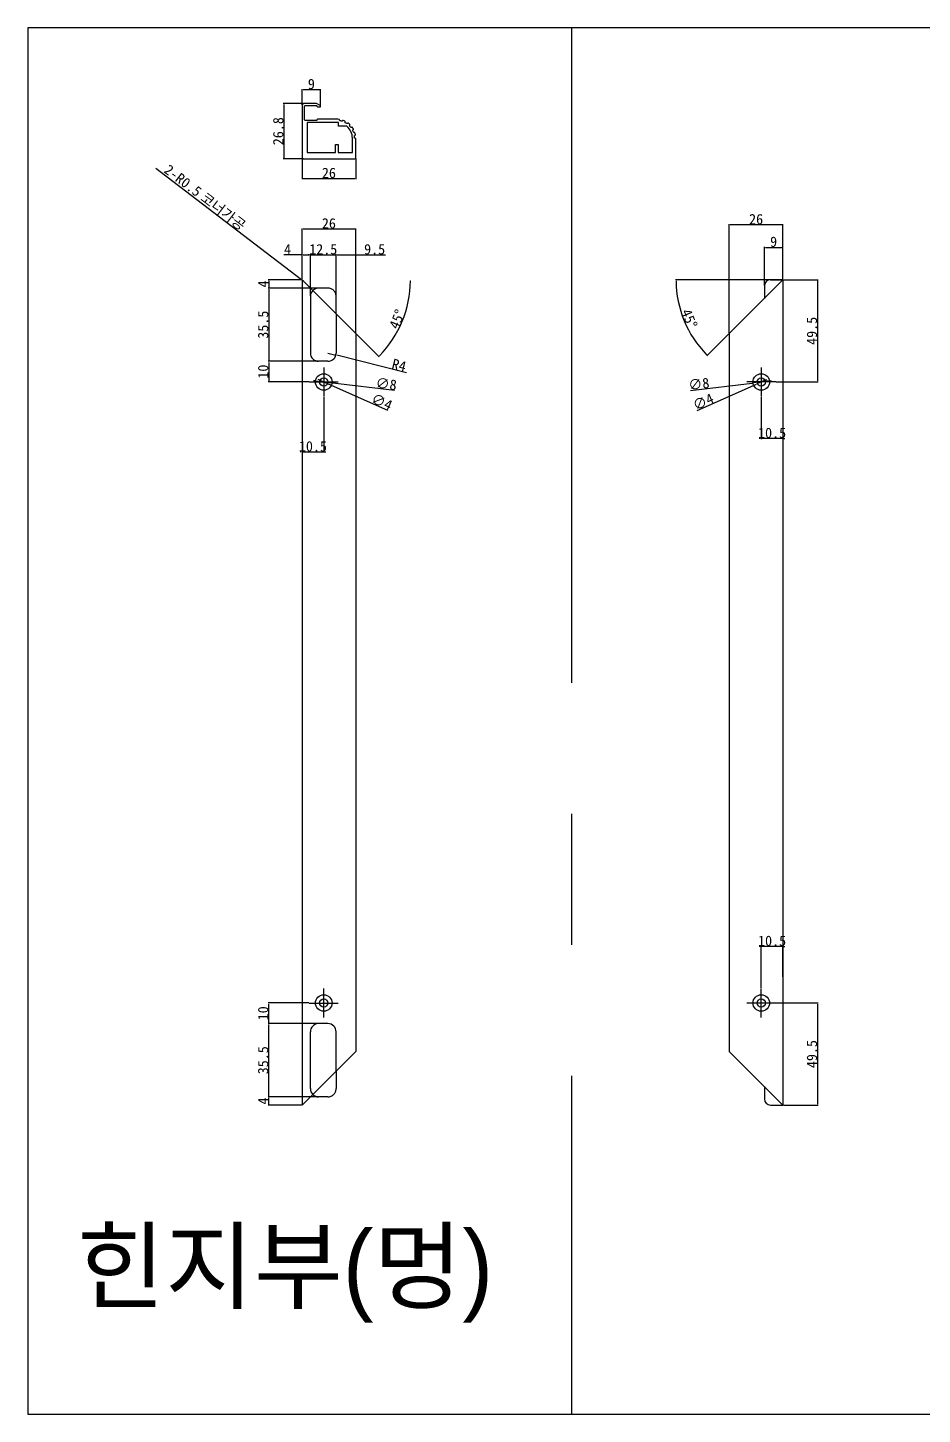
# Model space of a CAD drawing. Header units: millimetres. Extents: x -44117 to 256353, y -2095463 to 65325.
# Drawn here: x 79966 to 80400, y 9076 to 9748 of the extents above; entities that cross this region are included whole.
import ezdxf

# ---------------------------------------------------------------- set-up
doc = ezdxf.new("R2010")
doc.units = ezdxf.units.MM
doc.header["$LTSCALE"] = 10
doc.linetypes.add('CENTER', pattern=[50.8, 31.75, -6.35, 6.35, -6.35])
doc.linetypes.add('HIDDEN', pattern=[9.525, 6.35, -3.175])
doc.layers.add('cen', color=1, linetype='CENTER')
doc.layers.add('hid', color=8, linetype='HIDDEN')
doc.dimstyles.new('hi01 a4 - 1scale', dxfattribs={"dimtxt": 5, "dimasz": 0.5, "dimexe": 0.3, "dimexo": 0.3, "dimgap": 0.2, "dimtad": 1, "dimdec": 1, "dimdsep": 46, "dimtxsty": 'Standard', "dimcen": 1, "dimclrd": 251, "dimclre": 251, "dimclrt": 3, "dimadec": 1, "dimazin": 2, "dimtfac": 1, "dimtdec": 1, "dimtix": 1, "dimtmove": 1, "dimatfit": 3, "dimfxl": 0, "dimarcsym": 0})

# ---------------------------------------------------------------- blocks, each defined once
blk = doc.blocks.new('*D7229')
at = {"color": 251, "lineweight": -2}
for p, q in [((80099.18, 9625.64), (80099.18, 9650.27)), ((80099.68, 9649.97), (80124.68, 9649.97)), ((80125.18, 9599.64), (80125.18, 9650.27))]:
    blk.add_line(p, q, dxfattribs=at)
at = {"color": 251}
for points in [[(80099.68, 9650.05), (80099.68, 9649.88), (80099.18, 9649.97)], [(80124.68, 9649.88), (80124.68, 9650.05), (80125.18, 9649.97)]]:
    blk.add_solid(points, dxfattribs=at)
at = {"layer": 'Defpoints', "color": 0}
for p in [(80125.18, 9649.97), (80099.18, 9625.34), (80125.18, 9599.34)]:
    blk.add_point(p, dxfattribs=at)
at = {"color": 3, "insert": (80112.18, 9652.67), "char_height": 5, "attachment_point": 5}
blk.add_mtext('26', dxfattribs=at)
blk = doc.blocks.new('*D7230')
at = {"color": 251, "lineweight": -2}
for p, q in [((80098.88, 9625.34), (80082.71, 9625.34)), ((80083.01, 9624.84), (80083.01, 9621.84)), ((80106.88, 9621.34), (80082.71, 9621.34))]:
    blk.add_line(p, q, dxfattribs=at)
at = {"color": 251}
for points in [[(80083.09, 9624.84), (80082.92, 9624.84), (80083.01, 9625.34)], [(80082.92, 9621.84), (80083.09, 9621.84), (80083.01, 9621.34)]]:
    blk.add_solid(points, dxfattribs=at)
at = {"layer": 'Defpoints', "color": 0}
for p in [(80099.18, 9625.34), (80083.01, 9621.34), (80107.18, 9621.34)]:
    blk.add_point(p, dxfattribs=at)
at = {"color": 3, "insert": (80080.31, 9623.34), "char_height": 5, "attachment_point": 5, "rotation": 90}
blk.add_mtext('4', dxfattribs=at)
blk = doc.blocks.new('*D7231')
at = {"color": 251, "lineweight": -2}
for p, q in [((80098.88, 9621.34), (80082.71, 9621.34)), ((80083.01, 9620.84), (80083.01, 9586.34)), ((80106.88, 9585.84), (80082.71, 9585.84))]:
    blk.add_line(p, q, dxfattribs=at)
at = {"color": 251}
for points in [[(80083.09, 9620.84), (80082.92, 9620.84), (80083.01, 9621.34)], [(80082.92, 9586.34), (80083.09, 9586.34), (80083.01, 9585.84)]]:
    blk.add_solid(points, dxfattribs=at)
at = {"layer": 'Defpoints', "color": 0}
for p in [(80099.18, 9621.34), (80083.01, 9585.84), (80107.18, 9585.84)]:
    blk.add_point(p, dxfattribs=at)
at = {"color": 3, "insert": (80080.31, 9603.59), "char_height": 5, "attachment_point": 5, "rotation": 90}
blk.add_mtext('35.5', dxfattribs=at)
blk = doc.blocks.new('*D7232')
at = {"color": 251, "lineweight": -2}
for p, q in [((80098.88, 9585.84), (80082.71, 9585.84)), ((80083.01, 9585.34), (80083.01, 9576.34)), ((80102.38, 9575.84), (80082.71, 9575.84))]:
    blk.add_line(p, q, dxfattribs=at)
at = {"color": 251}
for points in [[(80083.09, 9585.34), (80082.92, 9585.34), (80083.01, 9585.84)], [(80082.92, 9576.34), (80083.09, 9576.34), (80083.01, 9575.84)]]:
    blk.add_solid(points, dxfattribs=at)
at = {"layer": 'Defpoints', "color": 0}
for p in [(80099.18, 9585.84), (80083.01, 9575.84), (80102.68, 9575.84)]:
    blk.add_point(p, dxfattribs=at)
at = {"color": 3, "insert": (80080.31, 9580.84), "char_height": 5, "attachment_point": 5, "rotation": 90}
blk.add_mtext('10', dxfattribs=at)
blk = doc.blocks.new('*D7233')
at = {"color": 251, "lineweight": -2}
blk.add_line((80125.39, 9599.13), (80136.56, 9587.96), dxfattribs=at)
blk.add_arc((80099.18, 9625.34), 52.56, 315.54502, 359.45498, dxfattribs=at)
at = {"color": 251}
for points in [[(80151.82, 9624.84), (80151.66, 9624.84), (80151.74, 9625.34)], [(80136.64, 9588.58), (80136.76, 9588.47), (80136.35, 9588.17)]]:
    blk.add_solid(points, dxfattribs=at)
at = {"layer": 'Defpoints', "color": 0}
for p in [(80099.18, 9625.34), (80099.18, 9625.34), (80167.64, 9625.34), (80125.18, 9599.34), (80144.7, 9599.05)]:
    blk.add_point(p, dxfattribs=at)
at = {"color": 3, "insert": (80145.25, 9606.25), "char_height": 5, "attachment_point": 5, "rotation": 67.5}
blk.add_mtext('45%%d', dxfattribs=at)
blk = doc.blocks.new('*D7234')
at = {"color": 251, "lineweight": -2}
for p, q in [((80106.88, 9229.34), (80082.71, 9229.34)), ((80083.01, 9225.84), (80083.01, 9228.84)), ((80098.88, 9225.34), (80082.71, 9225.34))]:
    blk.add_line(p, q, dxfattribs=at)
at = {"color": 251}
for points in [[(80083.09, 9228.84), (80082.92, 9228.84), (80083.01, 9229.34)], [(80082.92, 9225.84), (80083.09, 9225.84), (80083.01, 9225.34)]]:
    blk.add_solid(points, dxfattribs=at)
at = {"layer": 'Defpoints', "color": 0}
for p in [(80083.01, 9229.34), (80107.18, 9229.34), (80099.18, 9225.34)]:
    blk.add_point(p, dxfattribs=at)
at = {"color": 3, "insert": (80080.31, 9227.34), "char_height": 5, "attachment_point": 5, "rotation": 90}
blk.add_mtext('4', dxfattribs=at)
blk = doc.blocks.new('*D7235')
at = {"color": 251, "lineweight": -2}
for p, q in [((80106.88, 9264.84), (80082.71, 9264.84)), ((80083.01, 9229.84), (80083.01, 9264.34)), ((80098.88, 9229.34), (80082.71, 9229.34))]:
    blk.add_line(p, q, dxfattribs=at)
at = {"color": 251}
for points in [[(80083.09, 9264.34), (80082.92, 9264.34), (80083.01, 9264.84)], [(80082.92, 9229.84), (80083.09, 9229.84), (80083.01, 9229.34)]]:
    blk.add_solid(points, dxfattribs=at)
at = {"layer": 'Defpoints', "color": 0}
for p in [(80083.01, 9264.84), (80107.18, 9264.84), (80099.18, 9229.34)]:
    blk.add_point(p, dxfattribs=at)
at = {"color": 3, "insert": (80080.31, 9247.09), "char_height": 5, "attachment_point": 5, "rotation": 90}
blk.add_mtext('35.5', dxfattribs=at)
blk = doc.blocks.new('*D7236')
at = {"color": 251, "lineweight": -2}
for p, q in [((80102.38, 9274.84), (80082.71, 9274.84)), ((80083.01, 9265.34), (80083.01, 9274.34)), ((80098.88, 9264.84), (80082.71, 9264.84))]:
    blk.add_line(p, q, dxfattribs=at)
at = {"color": 251}
for points in [[(80083.09, 9274.34), (80082.92, 9274.34), (80083.01, 9274.84)], [(80082.92, 9265.34), (80083.09, 9265.34), (80083.01, 9264.84)]]:
    blk.add_solid(points, dxfattribs=at)
at = {"layer": 'Defpoints', "color": 0}
for p in [(80083.01, 9274.84), (80102.68, 9274.84), (80099.18, 9264.84)]:
    blk.add_point(p, dxfattribs=at)
at = {"color": 3, "insert": (80080.31, 9269.84), "char_height": 5, "attachment_point": 5, "rotation": 90}
blk.add_mtext('10', dxfattribs=at)
blk = doc.blocks.new('*D7237')
at = {"color": 251, "lineweight": -2}
for p, q in [((80105.21, 9576.38), (80104.72, 9576.44)), ((80105.71, 9576.32), (80113.65, 9575.35)), ((80143.96, 9571.66), (80114.15, 9575.29))]:
    blk.add_line(p, q, dxfattribs=at)
at = {"color": 251}
for points in [[(80105.2, 9576.3), (80105.22, 9576.46), (80105.71, 9576.32)], [(80114.16, 9575.37), (80114.14, 9575.21), (80113.65, 9575.35)]]:
    blk.add_solid(points, dxfattribs=at)
at = {"layer": 'Defpoints', "color": 0}
for p in [(80105.71, 9576.32), (80113.65, 9575.35)]:
    blk.add_point(p, dxfattribs=at)
at = {"color": 3, "insert": (80139.96, 9574.86), "char_height": 5, "attachment_point": 5, "rotation": 353.04739}
blk.add_mtext('∅8', dxfattribs=at)
blk = doc.blocks.new('*D7238')
at = {"color": 251, "lineweight": -2}
for p, q in [((80107.4, 9576.86), (80106.94, 9577.06)), ((80107.85, 9576.65), (80111.5, 9575.02)), ((80140.73, 9561.98), (80111.96, 9574.82))]:
    blk.add_line(p, q, dxfattribs=at)
at = {"color": 251}
for points in [[(80107.36, 9576.78), (80107.43, 9576.93), (80107.85, 9576.65)], [(80112, 9574.89), (80111.93, 9574.74), (80111.5, 9575.02)]]:
    blk.add_solid(points, dxfattribs=at)
at = {"layer": 'Defpoints', "color": 0}
for p in [(80107.85, 9576.65), (80111.5, 9575.02)]:
    blk.add_point(p, dxfattribs=at)
at = {"color": 3, "insert": (80137.84, 9566.23), "char_height": 5, "attachment_point": 5, "rotation": 335.95706}
blk.add_mtext('∅4', dxfattribs=at)
blk = doc.blocks.new('*D7239')
at = {"color": 251, "lineweight": -2}
for p, q in [((80099.18, 9637.42), (80090.28, 9637.42)), ((80099.18, 9625.64), (80099.18, 9637.72)), ((80099.68, 9637.42), (80102.68, 9637.42)), ((80103.18, 9617.64), (80103.18, 9637.72))]:
    blk.add_line(p, q, dxfattribs=at)
at = {"color": 251}
for points in [[(80099.68, 9637.5), (80099.68, 9637.34), (80099.18, 9637.42)], [(80102.68, 9637.34), (80102.68, 9637.5), (80103.18, 9637.42)]]:
    blk.add_solid(points, dxfattribs=at)
at = {"layer": 'Defpoints', "color": 0}
for p in [(80103.18, 9637.42), (80099.18, 9625.34), (80103.18, 9617.34)]:
    blk.add_point(p, dxfattribs=at)
at = {"color": 3, "insert": (80092.14, 9640.12), "char_height": 5, "attachment_point": 5}
blk.add_mtext('4', dxfattribs=at)
blk = doc.blocks.new('*D7240')
at = {"color": 251, "lineweight": -2}
for p, q in [((80102.68, 9637.42), (80102.18, 9637.42)), ((80103.18, 9617.64), (80103.18, 9637.72)), ((80103.18, 9637.42), (80115.68, 9637.42)), ((80115.68, 9617.64), (80115.68, 9637.72)), ((80116.18, 9637.42), (80116.68, 9637.42))]:
    blk.add_line(p, q, dxfattribs=at)
at = {"color": 251}
for points in [[(80102.68, 9637.34), (80102.68, 9637.5), (80103.18, 9637.42)], [(80116.18, 9637.5), (80116.18, 9637.34), (80115.68, 9637.42)]]:
    blk.add_solid(points, dxfattribs=at)
at = {"layer": 'Defpoints', "color": 0}
for p in [(80115.68, 9637.42), (80103.18, 9617.34), (80115.68, 9617.34)]:
    blk.add_point(p, dxfattribs=at)
at = {"color": 3, "insert": (80109.43, 9640.12), "char_height": 5, "attachment_point": 5}
blk.add_mtext('12.5', dxfattribs=at)
blk = doc.blocks.new('*D7241')
at = {"color": 251, "lineweight": -2}
for p, q in [((80115.68, 9617.64), (80115.68, 9637.72)), ((80116.18, 9637.42), (80124.68, 9637.42)), ((80125.18, 9617.64), (80125.18, 9637.72)), ((80125.18, 9637.42), (80139.54, 9637.42))]:
    blk.add_line(p, q, dxfattribs=at)
at = {"color": 251}
for points in [[(80116.18, 9637.5), (80116.18, 9637.34), (80115.68, 9637.42)], [(80124.68, 9637.34), (80124.68, 9637.5), (80125.18, 9637.42)]]:
    blk.add_solid(points, dxfattribs=at)
at = {"layer": 'Defpoints', "color": 0}
for p in [(80125.18, 9637.42), (80115.68, 9617.34), (80125.18, 9617.34)]:
    blk.add_point(p, dxfattribs=at)
at = {"color": 3, "insert": (80134.34, 9640.12), "char_height": 5, "attachment_point": 5}
blk.add_mtext('9.5', dxfattribs=at)
blk = doc.blocks.new('*D7242')
at = {"color": 251, "lineweight": -2}
for p, q in [((80111.68, 9589.84), (80115.56, 9588.86)), ((80149.78, 9580.29), (80116.04, 9588.74))]:
    blk.add_line(p, q, dxfattribs=at)
at = {"color": 251}
blk.add_solid([(80116.06, 9588.82), (80116.02, 9588.66), (80115.56, 9588.86)], dxfattribs=at)
at = {"layer": 'Defpoints', "color": 0}
for p in [(80111.68, 9589.84), (80115.56, 9588.86)]:
    blk.add_point(p, dxfattribs=at)
at = {"color": 3, "insert": (80146.2, 9583.97), "char_height": 5, "attachment_point": 5, "rotation": 345.93356}
blk.add_mtext('R4', dxfattribs=at)
blk = doc.blocks.new('*D7243')
at = {"color": 251, "lineweight": -2}
for p, q in [((80099.18, 9710.07), (80099.18, 9717.8)), ((80099.68, 9717.5), (80107.68, 9717.5)), ((80108.18, 9709.77), (80108.18, 9717.8))]:
    blk.add_line(p, q, dxfattribs=at)
at = {"color": 251}
for points in [[(80099.68, 9717.58), (80099.68, 9717.42), (80099.18, 9717.5)], [(80107.68, 9717.42), (80107.68, 9717.58), (80108.18, 9717.5)]]:
    blk.add_solid(points, dxfattribs=at)
at = {"layer": 'Defpoints', "color": 0}
for p in [(80108.18, 9717.5), (80099.18, 9709.77), (80108.18, 9709.47)]:
    blk.add_point(p, dxfattribs=at)
at = {"color": 3, "insert": (80103.68, 9720.2), "char_height": 5, "attachment_point": 5}
blk.add_mtext('9', dxfattribs=at)
blk = doc.blocks.new('*D7244')
at = {"color": 251, "lineweight": -2}
for p, q in [((80099.88, 9710.77), (80090.02, 9710.77)), ((80090.32, 9710.27), (80090.32, 9684.47)), ((80099.88, 9683.97), (80090.02, 9683.97))]:
    blk.add_line(p, q, dxfattribs=at)
at = {"color": 251}
for points in [[(80090.4, 9710.27), (80090.23, 9710.27), (80090.32, 9710.77)], [(80090.23, 9684.47), (80090.4, 9684.47), (80090.32, 9683.97)]]:
    blk.add_solid(points, dxfattribs=at)
at = {"layer": 'Defpoints', "color": 0}
for p in [(80100.18, 9710.77), (80090.32, 9683.97), (80100.18, 9683.97)]:
    blk.add_point(p, dxfattribs=at)
at = {"color": 3, "insert": (80087.62, 9697.37), "char_height": 5, "attachment_point": 5, "rotation": 90}
blk.add_mtext('26.8', dxfattribs=at)
blk = doc.blocks.new('*D7245')
at = {"color": 251, "lineweight": -2}
for p, q in [((80099.18, 9684.17), (80099.18, 9674.12)), ((80125.18, 9684.17), (80125.18, 9674.12)), ((80099.68, 9674.42), (80124.68, 9674.42))]:
    blk.add_line(p, q, dxfattribs=at)
at = {"color": 251}
for points in [[(80099.68, 9674.5), (80099.68, 9674.34), (80099.18, 9674.42)], [(80124.68, 9674.34), (80124.68, 9674.5), (80125.18, 9674.42)]]:
    blk.add_solid(points, dxfattribs=at)
at = {"layer": 'Defpoints', "color": 0}
for p in [(80099.18, 9684.47), (80125.18, 9684.47), (80125.18, 9674.42)]:
    blk.add_point(p, dxfattribs=at)
at = {"color": 3, "insert": (80112.18, 9677.12), "char_height": 5, "attachment_point": 5}
blk.add_mtext('26', dxfattribs=at)
blk = doc.blocks.new('*D7246')
at = {"color": 251, "lineweight": -2}
for p, q in [((80099.18, 9563.42), (80099.18, 9541.6)), ((80109.68, 9568.54), (80109.68, 9541.6)), ((80098.68, 9541.9), (80098.18, 9541.9)), ((80099.18, 9541.9), (80109.68, 9541.9)), ((80110.18, 9541.9), (80110.68, 9541.9))]:
    blk.add_line(p, q, dxfattribs=at)
at = {"color": 251}
for points in [[(80098.68, 9541.81), (80098.68, 9541.98), (80099.18, 9541.9)], [(80110.18, 9541.98), (80110.18, 9541.81), (80109.68, 9541.9)]]:
    blk.add_solid(points, dxfattribs=at)
at = {"layer": 'Defpoints', "color": 0}
for p in [(80099.18, 9563.72), (80109.68, 9568.84), (80109.68, 9541.9)]:
    blk.add_point(p, dxfattribs=at)
at = {"color": 3, "insert": (80104.43, 9544.6), "char_height": 5, "attachment_point": 5}
blk.add_mtext('10.5', dxfattribs=at)
blk = doc.blocks.new('*D7247')
at = {"color": 251, "lineweight": -2}
for p, q in [((80325.75, 9576.32), (80317.81, 9575.35)), ((80326.25, 9576.38), (80326.75, 9576.44)), ((80287.5, 9571.66), (80317.32, 9575.29))]:
    blk.add_line(p, q, dxfattribs=at)
at = {"color": 251}
for points in [[(80326.24, 9576.46), (80326.26, 9576.3), (80325.75, 9576.32)], [(80317.33, 9575.21), (80317.31, 9575.37), (80317.81, 9575.35)]]:
    blk.add_solid(points, dxfattribs=at)
at = {"layer": 'Defpoints', "color": 0}
for p in [(80325.75, 9576.32), (80317.81, 9575.35)]:
    blk.add_point(p, dxfattribs=at)
at = {"color": 3, "insert": (80291.51, 9574.86), "char_height": 5, "attachment_point": 5, "rotation": 6.95261}
blk.add_mtext('∅8', dxfattribs=at)
blk = doc.blocks.new('*D7248')
at = {"color": 251, "lineweight": -2}
for p, q in [((80323.61, 9576.65), (80319.96, 9575.02)), ((80324.07, 9576.86), (80324.52, 9577.06)), ((80290.73, 9561.98), (80319.5, 9574.82))]:
    blk.add_line(p, q, dxfattribs=at)
at = {"color": 251}
for points in [[(80324.03, 9576.93), (80324.1, 9576.78), (80323.61, 9576.65)], [(80319.53, 9574.74), (80319.47, 9574.89), (80319.96, 9575.02)]]:
    blk.add_solid(points, dxfattribs=at)
at = {"layer": 'Defpoints', "color": 0}
for p in [(80323.61, 9576.65), (80319.96, 9575.02)]:
    blk.add_point(p, dxfattribs=at)
at = {"color": 3, "insert": (80293.62, 9566.23), "char_height": 5, "attachment_point": 5, "rotation": 24.04294}
blk.add_mtext('∅4', dxfattribs=at)
blk = doc.blocks.new('*D7249')
at = {"color": 251, "lineweight": -2}
for p, q in [((80321.78, 9568.54), (80321.78, 9548.12)), ((80332.28, 9563.23), (80332.28, 9548.12)), ((80321.28, 9548.42), (80320.78, 9548.42)), ((80332.28, 9548.42), (80321.78, 9548.42)), ((80332.78, 9548.42), (80333.28, 9548.42))]:
    blk.add_line(p, q, dxfattribs=at)
at = {"color": 251}
for points in [[(80321.28, 9548.33), (80321.28, 9548.5), (80321.78, 9548.42)], [(80332.78, 9548.5), (80332.78, 9548.33), (80332.28, 9548.42)]]:
    blk.add_solid(points, dxfattribs=at)
at = {"layer": 'Defpoints', "color": 0}
for p in [(80321.78, 9568.84), (80332.28, 9563.53), (80321.78, 9548.42)]:
    blk.add_point(p, dxfattribs=at)
at = {"color": 3, "insert": (80327.03, 9551.12), "char_height": 5, "attachment_point": 5}
blk.add_mtext('10.5', dxfattribs=at)
blk = doc.blocks.new('*D7250')
at = {"color": 251, "lineweight": -2}
for p, q in [((80321.28, 9302.26), (80320.78, 9302.26)), ((80321.78, 9282.14), (80321.78, 9302.56)), ((80332.28, 9302.26), (80321.78, 9302.26)), ((80332.28, 9287.44), (80332.28, 9302.56)), ((80332.78, 9302.26), (80333.28, 9302.26))]:
    blk.add_line(p, q, dxfattribs=at)
at = {"color": 251}
for points in [[(80321.28, 9302.17), (80321.28, 9302.34), (80321.78, 9302.26)], [(80332.78, 9302.34), (80332.78, 9302.17), (80332.28, 9302.26)]]:
    blk.add_solid(points, dxfattribs=at)
at = {"layer": 'Defpoints', "color": 0}
for p in [(80321.78, 9302.26), (80332.28, 9287.14), (80321.78, 9281.84)]:
    blk.add_point(p, dxfattribs=at)
at = {"color": 3, "insert": (80327.03, 9304.96), "char_height": 5, "attachment_point": 5}
blk.add_mtext('10.5', dxfattribs=at)
blk = doc.blocks.new('*D7251')
at = {"color": 251, "lineweight": -2}
for p, q in [((80323.28, 9622.64), (80323.28, 9641.35)), ((80323.78, 9641.05), (80331.78, 9641.05)), ((80332.28, 9625.64), (80332.28, 9641.35))]:
    blk.add_line(p, q, dxfattribs=at)
at = {"color": 251}
for points in [[(80323.78, 9641.13), (80323.78, 9640.97), (80323.28, 9641.05)], [(80331.78, 9640.97), (80331.78, 9641.13), (80332.28, 9641.05)]]:
    blk.add_solid(points, dxfattribs=at)
at = {"layer": 'Defpoints', "color": 0}
for p in [(80332.28, 9641.05), (80332.28, 9625.34), (80323.28, 9622.34)]:
    blk.add_point(p, dxfattribs=at)
at = {"color": 3, "insert": (80327.78, 9643.75), "char_height": 5, "attachment_point": 5}
blk.add_mtext('9', dxfattribs=at)
blk = doc.blocks.new('*D7252')
at = {"color": 251, "lineweight": -2}
for p, q in [((80332.58, 9625.34), (80349.35, 9625.34)), ((80349.05, 9624.84), (80349.05, 9576.34)), ((80329.08, 9575.84), (80349.35, 9575.84))]:
    blk.add_line(p, q, dxfattribs=at)
at = {"color": 251}
for points in [[(80349.13, 9624.84), (80348.97, 9624.84), (80349.05, 9625.34)], [(80348.97, 9576.34), (80349.13, 9576.34), (80349.05, 9575.84)]]:
    blk.add_solid(points, dxfattribs=at)
at = {"layer": 'Defpoints', "color": 0}
for p in [(80332.28, 9625.34), (80328.78, 9575.84), (80349.05, 9575.84)]:
    blk.add_point(p, dxfattribs=at)
at = {"color": 3, "insert": (80346.35, 9600.59), "char_height": 5, "attachment_point": 5, "rotation": 90}
blk.add_mtext('49.5', dxfattribs=at)
blk = doc.blocks.new('*D7253')
at = {"color": 251, "lineweight": -2}
for p, q in [((80329.08, 9274.84), (80349.35, 9274.84)), ((80349.05, 9274.34), (80349.05, 9225.84)), ((80332.58, 9225.34), (80349.35, 9225.34))]:
    blk.add_line(p, q, dxfattribs=at)
at = {"color": 251}
for points in [[(80349.13, 9274.34), (80348.97, 9274.34), (80349.05, 9274.84)], [(80348.97, 9225.84), (80349.13, 9225.84), (80349.05, 9225.34)]]:
    blk.add_solid(points, dxfattribs=at)
at = {"layer": 'Defpoints', "color": 0}
for p in [(80328.78, 9274.84), (80332.28, 9225.34), (80349.05, 9225.34)]:
    blk.add_point(p, dxfattribs=at)
at = {"color": 3, "insert": (80346.35, 9250.09), "char_height": 5, "attachment_point": 5, "rotation": 90}
blk.add_mtext('49.5', dxfattribs=at)
blk = doc.blocks.new('*D7254')
at = {"color": 251, "lineweight": -2}
for p, q in [((80306.28, 9599.64), (80306.28, 9652.31)), ((80331.78, 9652.01), (80306.78, 9652.01)), ((80332.28, 9625.64), (80332.28, 9652.31))]:
    blk.add_line(p, q, dxfattribs=at)
at = {"color": 251}
for points in [[(80306.78, 9652.09), (80306.78, 9651.92), (80306.28, 9652.01)], [(80331.78, 9651.92), (80331.78, 9652.09), (80332.28, 9652.01)]]:
    blk.add_solid(points, dxfattribs=at)
at = {"layer": 'Defpoints', "color": 0}
for p in [(80306.28, 9652.01), (80332.28, 9625.34), (80306.28, 9599.34)]:
    blk.add_point(p, dxfattribs=at)
at = {"color": 3, "insert": (80319.28, 9654.71), "char_height": 5, "attachment_point": 5}
blk.add_mtext('26', dxfattribs=at)
blk = doc.blocks.new('*D7268')
at = {"color": 251, "lineweight": -2}
for p, q in [((80331.98, 9625.34), (80280.17, 9625.34)), ((80306.07, 9599.12), (80295.43, 9588.48))]:
    blk.add_line(p, q, dxfattribs=at)
blk.add_arc((80332.28, 9625.34), 51.82, 180.55286, 224.44714, dxfattribs=at)
at = {"color": 251}
for points in [[(80280.55, 9624.84), (80280.38, 9624.84), (80280.47, 9625.34)], [(80295.23, 9588.99), (80295.35, 9589.11), (80295.64, 9588.7)]]:
    blk.add_solid(points, dxfattribs=at)
at = {"layer": 'Defpoints', "color": 0}
for p in [(80332.28, 9625.34), (80332.58, 9625.34), (80361.1, 9625.34), (80282.23, 9611.92), (80306.28, 9599.34)]:
    blk.add_point(p, dxfattribs=at)
at = {"color": 3, "insert": (80286.9, 9606.54), "char_height": 5, "attachment_point": 5, "rotation": 292.5}
blk.add_mtext('45%%d', dxfattribs=at)
blk = doc.blocks.new('*D7269')
at = {"color": 251, "lineweight": -2}
for p, q in [((80028.26, 9679.45), (80098.88, 9625.44)), ((80099.68, 9624.84), (80099.28, 9625.14))]:
    blk.add_line(p, q, dxfattribs=at)
at = {"color": 251}
blk.add_solid([(80098.83, 9625.38), (80098.93, 9625.51), (80099.28, 9625.14)], dxfattribs=at)
at = {"layer": 'Defpoints', "color": 0}
for p in [(80099.28, 9625.14), (80099.68, 9624.84)]:
    blk.add_point(p, dxfattribs=at)
at = {"color": 3, "insert": (80051.98, 9665.07), "char_height": 5, "attachment_point": 5, "rotation": 322.5986}
blk.add_mtext('2-R0.5{\\f굴림|b0|i0|c129|p50; 코너가공}', dxfattribs=at)

msp = doc.modelspace()

# ---------------------------------------------------------------- linework, layer by layer
at = {"linetype": 'CENTER'}
msp.add_line((80229.77111, 9747.51093), (80229.77111, 9075.51093), dxfattribs=at)
for p, q in [((80099.17832, 9625.33646), (80125.17579, 9599.33899)), ((80099.17832, 9625.33646), (80099.17832, 9225.33646)), ((80332.28356, 9625.33646), (80306.28356, 9599.33646)), ((80326.28356, 9625.33646), (80332.28356, 9625.33646)), ((80332.28356, 9625.33646), (80332.28356, 9225.33646)), ((80103.17832, 9617.33646), (80103.17832, 9589.83646)), ((80323.28356, 9622.33646), (80323.28356, 9616.33646)), ((80115.67832, 9608.83646), (80115.67832, 9589.83646)), ((80125.17579, 9599.33899), (80125.17579, 9251.33392)), ((80306.28356, 9599.33646), (80306.28356, 9251.33646)), ((80111.67832, 9585.83646), (80107.17832, 9585.83646)), ((80103.17832, 9233.33646), (80103.17832, 9260.83646)), ((80111.67832, 9264.83646), (80107.17832, 9264.83646)), ((80115.67832, 9241.83646), (80115.67832, 9260.83646)), ((80099.17832, 9225.33646), (80125.17579, 9251.33392)), ((80332.28356, 9225.33646), (80306.28356, 9251.33646)), ((80323.28356, 9234.33646), (80323.28356, 9228.33646)), ((80326.28356, 9225.33646), (80332.28356, 9225.33646))]:
    msp.add_line(p, q)
msp.add_lwpolyline([(80916.56563, 9075.51093), (80916.56563, 9747.51093), (79966.16563, 9747.51093), (79966.16563, 9075.51093)], close=True)
for points in [[(80099.67832, 9683.96892), (80124.67579, 9683.96892, 0.414213562), (80125.17579, 9684.46892), (80125.17579, 9693.66729, 0.414213562), (80124.87579, 9693.96729), (80124.87073, 9693.96729, -0.404373009), (80124.57091, 9694.25718, 0.022416536), (80124.51043, 9695.02554, -0.404373009), (80124.76122, 9695.35877, 0.424123069), (80125.00885, 9695.71196, 0.022416536), (80124.81637, 9696.5137, 0.424123069), (80124.43539, 9696.71598, -0.404373009), (80124.06065, 9696.89903, 0.022416536), (80123.7657, 9697.6111, -0.404373009), (80123.90124, 9698.00551, 0.424123069), (80124.02761, 9698.41794, 0.022416536), (80123.5968, 9699.12096, 0.424123069), (80123.17195, 9699.19561, -0.404373009), (80122.75899, 9699.2539, 0.022416536), (80122.25844, 9699.83997, -0.404373009), (80122.26547, 9700.25697, 0.424123069), (80122.2582, 9700.68826, 0.022416536), (80121.63123, 9701.22374, 0.424123069), (80121.20411, 9701.16345, -0.404373009), (80120.79335, 9701.09128, 0.022416536), (80120.13618, 9701.49399, -0.404373009), (80120.01401, 9701.89274, 0.424123069), (80119.87382, 9702.30068, 0.022416536), (80119.11207, 9702.61621, 0.424123069), (80118.72448, 9702.42688, -0.404373009), (80118.35613, 9702.23131, 0.022416536), (80117.60668, 9702.41124, -0.404373009), (80117.36727, 9702.75272, 0.424123069), (80117.10788, 9703.09737, 0.030851128), (80115.97579, 9703.16729), (80106.67832, 9703.16729, 0.414213562), (80106.37832, 9702.86729), (80106.37832, 9702.76729, -0.414213562), (80106.17832, 9702.56729), (80100.67832, 9702.56729, -0.414213562), (80100.37832, 9702.86729), (80100.37832, 9709.46729, -0.414213562), (80100.67832, 9709.76729), (80106.17832, 9709.76729, -0.414213562), (80106.37832, 9709.56729), (80106.37832, 9709.46729, 0.414213562), (80106.67832, 9709.16729), (80107.87832, 9709.16729, 0.855700792), (80107.96996, 9709.75295), (80106.12892, 9710.76729), (80100.17832, 9710.76729, 0.414213562), (80099.17832, 9709.76729), (80099.17832, 9684.46892, 0.414213562), (80099.67832, 9683.96892)], [(80116.87832, 9699.76729), (80116.87832, 9701.56729), (80101.67832, 9701.56729), (80101.67832, 9686.96729), (80115.37832, 9686.96729), (80115.37832, 9690.76729, -0.414213562), (80115.57832, 9690.96729), (80116.47832, 9690.96729, -0.414213562), (80116.67832, 9690.76729), (80116.67832, 9686.96729), (80123.57579, 9686.96729), (80123.57579, 9693.96729, 0.220520239), (80120.887, 9699.76729), (80116.87832, 9699.76729)]]:
    msp.add_lwpolyline(points, format="xyb", close=True)
for centre, radius in [((80109.67832, 9575.83646), 4), ((80109.67832, 9575.83646), 2), ((80321.78356, 9575.83646), 4), ((80321.78356, 9575.83646), 2), ((80109.67832, 9274.83646), 4), ((80109.67832, 9274.83646), 2), ((80321.78356, 9274.83646), 4), ((80321.78356, 9274.83646), 2)]:
    msp.add_circle(centre, radius)
for centre, radius, start, end in [((80099.67832, 9624.83646), 0.5, 135, 180), ((80326.28356, 9622.33646), 3, 90, 180), ((80107.17832, 9617.33646), 4, 135, 180), ((80107.17832, 9589.83646), 4, 180, 270), ((80111.67832, 9589.83646), 4, 270, 0), ((80107.17832, 9260.83646), 4, 90, 180), ((80111.67832, 9260.83646), 4, 0, 90), ((80107.17832, 9233.33646), 4, 180, 225), ((80326.28356, 9228.33646), 3, 180, 270)]:
    msp.add_arc(centre, radius, start, end)
at = {"layer": 'cen'}
for p, q in [((80109.67832, 9582.83646), (80109.67832, 9568.83646)), ((80321.78356, 9582.83646), (80321.78356, 9568.83646)), ((80102.67832, 9575.83646), (80116.67832, 9575.83646)), ((80328.78356, 9575.83646), (80314.78356, 9575.83646)), ((80109.67832, 9267.83646), (80109.67832, 9281.83646)), ((80321.78356, 9267.83646), (80321.78356, 9281.83646)), ((80102.67832, 9274.83646), (80116.67832, 9274.83646)), ((80328.78356, 9274.83646), (80314.78356, 9274.83646))]:
    msp.add_line(p, q, dxfattribs=at)
at = {"layer": 'hid'}
for p, q in [((80111.67832, 9621.33646), (80107.17832, 9621.33646)), ((80115.67832, 9608.83646), (80115.67832, 9617.33646)), ((80115.67832, 9241.83646), (80115.67832, 9233.33646)), ((80111.67832, 9229.33646), (80107.17832, 9229.33646))]:
    msp.add_line(p, q, dxfattribs=at)
for centre, start, end in [((80107.17832, 9617.33646), 90, 135), ((80111.67832, 9617.33646), 0, 90), ((80111.67832, 9233.33646), 270, 0), ((80107.17832, 9233.33646), 225, 270)]:
    msp.add_arc(centre, 4, start, end, dxfattribs=at)

# ---------------------------------------------------------------- texts
at = {"insert": (79989.7728, 9164.50772), "char_height": 34.3, "attachment_point": 1}
msp.add_mtext_dynamic_manual_height_columns('{\\fGulim|b0|i0|c129|p50;힌지부(멍) }', width=3307.3198183, gutter_width=12.5, heights=[-43.16045], dxfattribs=at)

# ---------------------------------------------------------------- dimensions: what is measured, and where the dimension line sits
for base, p1, p2, picture, middle in [((80108.17832, 9717.50092), (80099.17832, 9709.76729), (80108.17832, 9709.46729), '*D7243', (80103.67832, 9720.20092)), ((80125.17579, 9674.41954), (80099.17832, 9684.46892), (80125.17579, 9684.46892), '*D7245', (80112.17706, 9677.11954)), ((80306.28356, 9652.00707), (80332.28356, 9625.33646), (80306.28356, 9599.33646), '*D7254', (80319.28356, 9654.70707)), ((80125.17579, 9649.96656), (80099.17832, 9625.33646), (80125.17579, 9599.33899), '*D7229', (80112.17706, 9652.66656)), ((80115.67832, 9637.4209), (80103.17832, 9617.33646), (80115.67832, 9617.33646), '*D7240', (80109.42832, 9640.1209)), ((80332.28356, 9641.05143), (80323.28356, 9622.33646), (80332.28356, 9625.33646), '*D7251', (80327.78356, 9643.75143)), ((80109.67832, 9541.89721), (80099.17832, 9563.72192), (80109.67832, 9568.83646), '*D7246', (80104.42832, 9544.59721))]:
    dim = msp.add_linear_dim(base=base, p1=p1, p2=p2, dimstyle='hi01 a4 - 1scale')
    dim.commit()
    dim.dimension.update_dxf_attribs({"geometry": picture, "text_midpoint": middle})
for base, p1, p2, angle, picture, middle in [((80090.31642, 9683.96892), (80100.17832, 9710.76729), (80100.17832, 9683.96892), 90, '*D7244', (80087.61642, 9697.3681)), ((80083.00757, 9621.33646), (80099.17832, 9625.33646), (80107.17832, 9621.33646), 90, '*D7230', (80080.30757, 9623.33646)), ((80349.04905, 9575.83646), (80332.28356, 9625.33646), (80328.78356, 9575.83646), 90, '*D7252', (80346.34905, 9600.58646)), ((80083.00757, 9585.83646), (80099.17832, 9621.33646), (80107.17832, 9585.83646), 90, '*D7231', (80080.30757, 9603.58646)), ((80083.00757, 9575.83646), (80099.17832, 9585.83646), (80102.67832, 9575.83646), 90, '*D7232', (80080.30757, 9580.83646)), ((80321.78356, 9548.41599), (80332.28356, 9563.5285), (80321.78356, 9568.83646), 180, '*D7249', (80327.03356, 9551.11599)), ((80321.78356, 9302.25692), (80332.28356, 9287.14441), (80321.78356, 9281.83646), 180, '*D7250', (80327.03356, 9304.95692)), ((80083.00757, 9274.83646), (80099.17832, 9264.83646), (80102.67832, 9274.83646), 270, '*D7236', (80080.30757, 9269.83646)), ((80349.04905, 9225.33646), (80328.78356, 9274.83646), (80332.28356, 9225.33646), 90, '*D7253', (80346.34905, 9250.08646)), ((80083.00757, 9264.83646), (80099.17832, 9229.33646), (80107.17832, 9264.83646), 270, '*D7235', (80080.30757, 9247.08646)), ((80083.00757, 9229.33646), (80099.17832, 9225.33646), (80107.17832, 9229.33646), 270, '*D7234', (80080.30757, 9227.33646))]:
    dim = msp.add_linear_dim(base=base, p1=p1, p2=p2, angle=angle, dimstyle='hi01 a4 - 1scale')
    dim.commit()
    dim.dimension.update_dxf_attribs({"geometry": picture, "text_midpoint": middle})
dim = msp.add_radius_dim(center=(80099.67832, 9624.83646), mpoint=(80099.28112, 9625.14015), text='2-<>{\\f굴림|b0|i0|c129|p50; 코너가공}', dimstyle='hi01 a4 - 1scale', override={"dimtxsty": 'Standard'})
dim.commit()
dim.dimension.update_dxf_attribs({"geometry": '*D7269', "text_midpoint": (80050.16163, 9662.69675), "dimtype": 164})
for base, p1, p2, picture, middle in [((80103.17832, 9637.4209), (80099.17832, 9625.33646), (80103.17832, 9617.33646), '*D7239', (80092.14179, 9640.1209)), ((80125.17579, 9637.4209), (80115.67832, 9617.33646), (80125.17579, 9617.33646), '*D7241', (80134.33574, 9640.17376))]:
    dim = msp.add_linear_dim(base=base, p1=p1, p2=p2, dimstyle='hi01 a4 - 1scale')
    dim.commit()
    dim.dimension.update_dxf_attribs({"geometry": picture, "text_midpoint": middle, "dimtype": 160})
for base, line1, line2, picture, middle in [((80144.69946, 9599.05482), ((80099.17832, 9625.33646), (80167.64036, 9625.33646)), ((80099.17832, 9625.33646), (80125.17579, 9599.33899)), '*D7233', (80145.24599, 9606.25461)), ((80282.23101, 9611.92492), ((80332.58356, 9625.33646), (80361.10479, 9625.33646)), ((80332.28356, 9625.33646), (80306.28356, 9599.33646)), '*D7268', (80286.90424, 9606.53973))]:
    dim = msp.add_angular_dim_2l(base=base, line1=line1, line2=line2, dimstyle='hi01 a4 - 1scale')
    dim.commit()
    dim.dimension.update_dxf_attribs({"geometry": picture, "text_midpoint": middle})
dim = msp.add_radius_dim(center=(80111.67832, 9589.83646), mpoint=(80115.55838, 9588.86427), dimstyle='hi01 a4 - 1scale')
dim.commit()
dim.dimension.update_dxf_attribs({"geometry": '*D7242', "text_midpoint": (80145.54648, 9581.35045), "dimtype": 164})
for p1, p2, picture, middle in [((80105.70774, 9576.32065), (80113.64891, 9575.35226), '*D7237', (80139.62867, 9572.18416)), ((80107.85184, 9576.6513), (80111.50481, 9575.02161), '*D7238', (80136.74123, 9563.76297)), ((80325.75414, 9576.32065), (80317.81297, 9575.35226), '*D7247', (80291.83321, 9572.18416)), ((80323.61004, 9576.6513), (80319.95707, 9575.02161), '*D7248', (80294.72065, 9563.76297))]:
    dim = msp.add_diameter_dim_2p(p1=p1, p2=p2, dimstyle='hi01 a4 - 1scale')
    dim.commit()
    dim.dimension.update_dxf_attribs({"geometry": picture, "text_midpoint": middle, "dimtype": 163})

doc.saveas('drawing.dxf')
